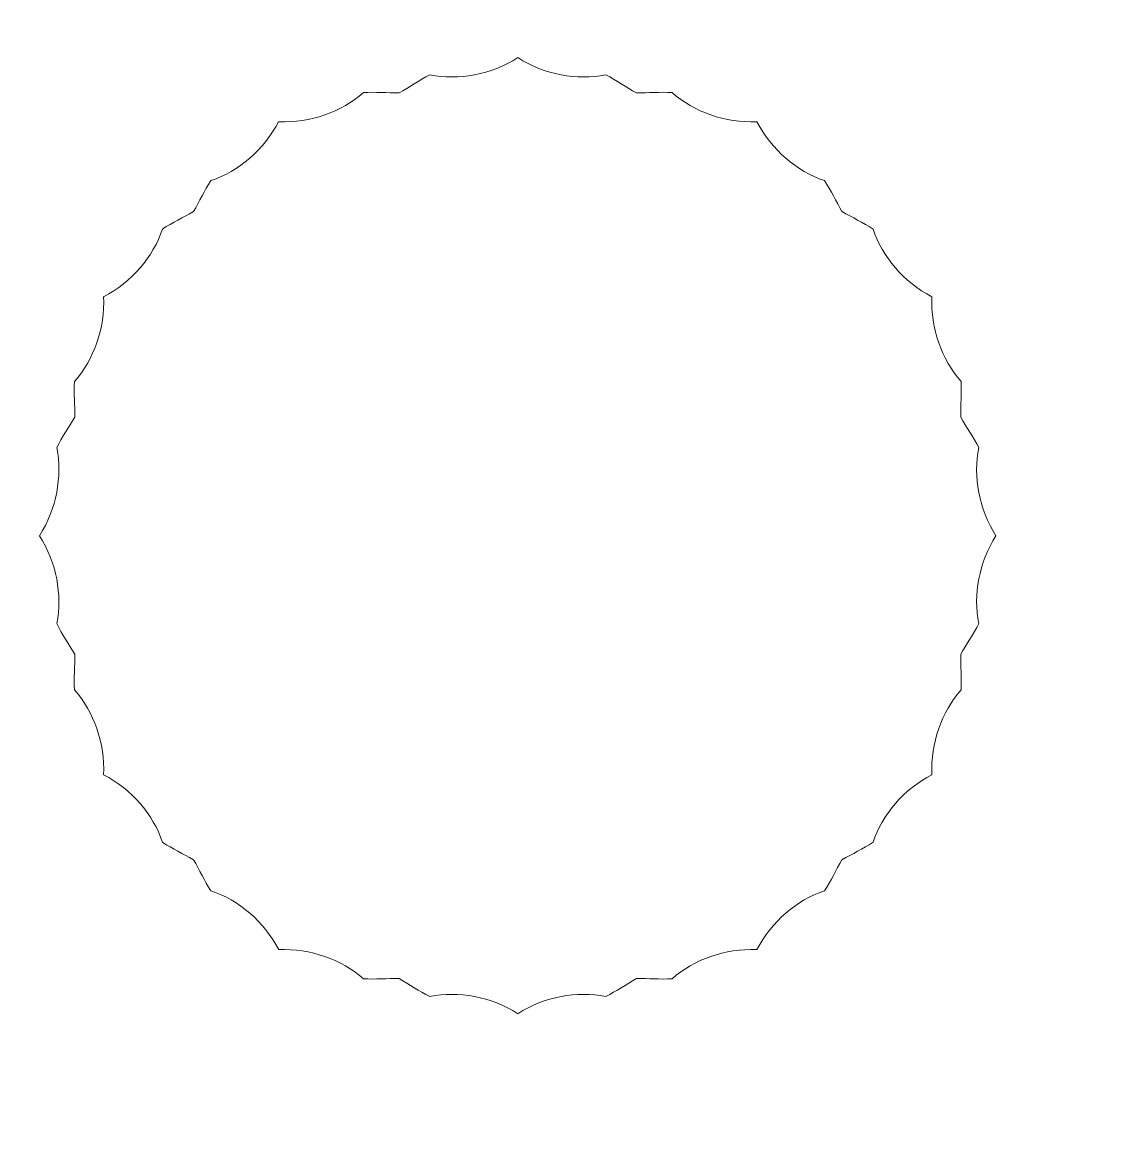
# Model space of a CAD drawing. Extents: x -703 to 2528, y -2539 to -41.
# Drawn here: x 257.95 to 271.61, y -281.29 to -267.45 of the extents above; entities that cross this region are included whole.
import ezdxf

# ---------------------------------------------------------------- set-up
doc = ezdxf.new("R2010")
doc.units = 0
doc.header["$MEASUREMENT"] = 0
doc.layers.add('Layer 1', color=7, linetype='Continuous', lineweight=0)

# ---------------------------------------------------------------- blocks, each defined once
blk = doc.blocks.new('Block_0')
at = {"layer": 'Layer 1'}
for points, knots in [([(416.635, -398.65), (412.595, -390.11), (406.465, -380.02), (398.415, -368.68), (398.415, -368.68), (285.595, -207.04), (285.595, -207.04), (285.595, -207.04), (383.105, -114.66), (383.105, -114.66), (395.685, -102.65), (402.055, -90.29), (402.055, -77.92), (402.055, -67.55), (398.215, -58.64), (390.625, -51.44), (383.065, -44.26), (373.075, -40.63), (360.935, -40.63), (351.615, -40.63), (343.995, -42.69), (338.295, -46.74), (332.855, -50.62), (326.175, -56.69), (318.455, -64.77), (318.455, -64.77), (162.405, -227.51), (162.405, -227.51), (162.405, -227.51), (162.405, -91.87), (162.405, -91.87), (162.405, -74.83), (158.405, -61.9), (150.515, -53.44), (142.585, -44.94), (132.105, -40.63), (119.365, -40.63), (106.425, -40.63), (96.025, -45), (88.455, -53.62), (80.955, -62.16), (77.155, -75.03), (77.155, -91.87), (77.155, -91.87), (77.155, -390.07), (77.155, -390.07), (77.155, -402.83), (77.435, -412.74), (77.975, -419.5), (78.545, -426.49), (80.175, -432.72), (82.875, -438.1), (86.505, -444.59), (91.725, -449.82), (98.405, -453.63), (105.065, -457.44), (112.115, -459.37), (119.365, -459.37), (131.915, -459.37), (142.345, -455.06), (150.365, -446.57), (158.355, -438.11), (162.405, -425.08), (162.405, -407.85), (162.405, -407.85), (162.405, -325.81), (162.405, -325.81), (162.405, -325.81), (226.525, -264.33), (226.525, -264.33), (226.525, -264.33), (321.185, -409.95), (321.185, -409.95), (325.025, -416.54), (329.445, -423.91), (334.335, -431.88), (339.385, -440.11), (345.655, -446.81), (352.975, -451.77), (360.395, -456.81), (370.065, -459.37), (381.725, -459.37), (394.235, -459.37), (404.305, -455.87), (411.685, -448.98), (419.095, -442.05), (422.845, -433.73), (422.845, -424.27), (422.845, -415.99), (420.755, -407.37), (416.635, -398.65)], [0, 0, 0, 0, 1, 1, 1, 2, 2, 2, 3, 3, 3, 4, 4, 4, 5, 5, 5, 6, 6, 6, 7, 7, 7, 8, 8, 8, 9, 9, 9, 10, 10, 10, 11, 11, 11, 12, 12, 12, 13, 13, 13, 14, 14, 14, 15, 15, 15, 16, 16, 16, 17, 17, 17, 18, 18, 18, 19, 19, 19, 20, 20, 20, 21, 21, 21, 22, 22, 22, 23, 23, 23, 24, 24, 24, 25, 25, 25, 26, 26, 26, 27, 27, 27, 28, 28, 28, 29, 29, 29, 30, 30, 30, 30]), ([(269.651, -275.775), (269.409, -276.052), (269.271, -276.435), (269.288, -276.833), (269.288, -276.833), (269.288, -276.833), (269.288, -276.833), (268.935, -277.017), (268.672, -277.328), (268.554, -277.676), (268.43, -277.759), (268.295, -277.82), (268.167, -277.894), (268.092, -278.022), (268.032, -278.157), (267.949, -278.281), (267.601, -278.399), (267.29, -278.662), (267.106, -279.015), (267.106, -279.015), (267.106, -279.015), (267.106, -279.015), (266.707, -278.999), (266.325, -279.136), (266.048, -279.378), (265.899, -279.388), (265.753, -279.373), (265.604, -279.374), (265.604, -279.374), (265.604, -279.374), (265.604, -279.374), (265.475, -279.448), (265.356, -279.534), (265.222, -279.6), (264.861, -279.528), (264.461, -279.6), (264.125, -279.814), (263.788, -279.6), (263.388, -279.528), (263.027, -279.6), (262.893, -279.534), (262.774, -279.448), (262.645, -279.374), (262.645, -279.374), (262.645, -279.374), (262.645, -279.374), (262.497, -279.373), (262.35, -279.388), (262.201, -279.378), (261.924, -279.136), (261.542, -278.999), (261.143, -279.015), (261.143, -279.015), (261.144, -279.015), (261.144, -279.015), (260.959, -278.662), (260.648, -278.399), (260.3, -278.281), (260.217, -278.157), (260.157, -278.022), (260.082, -277.894), (259.954, -277.82), (259.82, -277.759), (259.696, -277.676), (259.577, -277.328), (259.315, -277.017), (258.961, -276.833), (258.961, -276.833), (258.961, -276.833), (258.961, -276.833), (258.978, -276.435), (258.84, -276.052), (258.598, -275.775), (258.588, -275.626), (258.603, -275.48), (258.603, -275.331), (258.529, -275.203), (258.443, -275.084), (258.377, -274.949), (258.448, -274.588), (258.376, -274.189), (258.162, -273.852), (258.376, -273.515), (258.448, -273.115), (258.377, -272.754), (258.443, -272.62), (258.529, -272.501), (258.602, -272.372), (258.602, -272.372), (258.603, -272.372), (258.603, -272.372), (258.603, -272.224), (258.588, -272.078), (258.598, -271.928), (258.84, -271.652), (258.978, -271.269), (258.961, -270.87), (258.961, -270.87), (258.961, -270.871), (258.961, -270.871), (259.315, -270.686), (259.577, -270.376), (259.696, -270.027), (259.82, -269.944), (259.954, -269.884), (260.082, -269.809), (260.157, -269.681), (260.217, -269.547), (260.3, -269.423), (260.648, -269.304), (260.959, -269.042), (261.143, -268.688), (261.542, -268.705), (261.924, -268.568), (262.201, -268.325), (262.35, -268.315), (262.497, -268.33), (262.645, -268.33), (262.774, -268.256), (262.893, -268.17), (263.027, -268.104), (263.388, -268.175), (263.788, -268.103), (264.125, -267.889), (264.461, -268.103), (264.861, -268.175), (265.222, -268.104), (265.356, -268.17), (265.476, -268.256), (265.604, -268.33), (265.753, -268.33), (265.899, -268.315), (266.048, -268.325), (266.325, -268.568), (266.707, -268.705), (267.106, -268.688), (267.29, -269.042), (267.601, -269.304), (267.949, -269.423), (268.033, -269.547), (268.093, -269.681), (268.167, -269.809), (268.295, -269.884), (268.43, -269.944), (268.554, -270.027), (268.672, -270.376), (268.934, -270.686), (269.288, -270.871), (269.288, -270.871), (269.288, -270.87), (269.288, -270.87), (269.271, -271.269), (269.409, -271.652), (269.651, -271.928), (269.661, -272.078), (269.646, -272.224), (269.647, -272.372), (269.647, -272.372), (269.647, -272.372), (269.647, -272.372), (269.721, -272.501), (269.807, -272.62), (269.872, -272.754), (269.801, -273.115), (269.873, -273.515), (270.087, -273.852), (269.873, -274.189), (269.801, -274.588), (269.872, -274.949), (269.807, -275.084), (269.72, -275.203), (269.647, -275.331), (269.646, -275.48), (269.661, -275.626), (269.651, -275.775)], [0, 0, 0, 0, 1, 1, 1, 2, 2, 2, 3, 3, 3, 4, 4, 4, 5, 5, 5, 6, 6, 6, 7, 7, 7, 8, 8, 8, 9, 9, 9, 10, 10, 10, 11, 11, 11, 12, 12, 12, 13, 13, 13, 14, 14, 14, 15, 15, 15, 16, 16, 16, 17, 17, 17, 18, 18, 18, 19, 19, 19, 20, 20, 20, 21, 21, 21, 22, 22, 22, 23, 23, 23, 24, 24, 24, 25, 25, 25, 26, 26, 26, 27, 27, 27, 28, 28, 28, 29, 29, 29, 30, 30, 30, 31, 31, 31, 32, 32, 32, 33, 33, 33, 34, 34, 34, 35, 35, 35, 36, 36, 36, 37, 37, 37, 38, 38, 38, 39, 39, 39, 40, 40, 40, 41, 41, 41, 42, 42, 42, 43, 43, 43, 44, 44, 44, 45, 45, 45, 46, 46, 46, 47, 47, 47, 48, 48, 48, 49, 49, 49, 50, 50, 50, 51, 51, 51, 52, 52, 52, 53, 53, 53, 54, 54, 54, 55, 55, 55, 56, 56, 56, 57, 57, 57, 58, 58, 58, 58])]:
    blk.add_open_spline(points, degree=3, knots=knots, dxfattribs=at)

msp = doc.modelspace()

# ---------------------------------------------------------------- block references
at = {"layer": 'Layer 1'}
msp.add_blockref('Block_0', (0, 0), dxfattribs=at)

doc.saveas('drawing.dxf')
